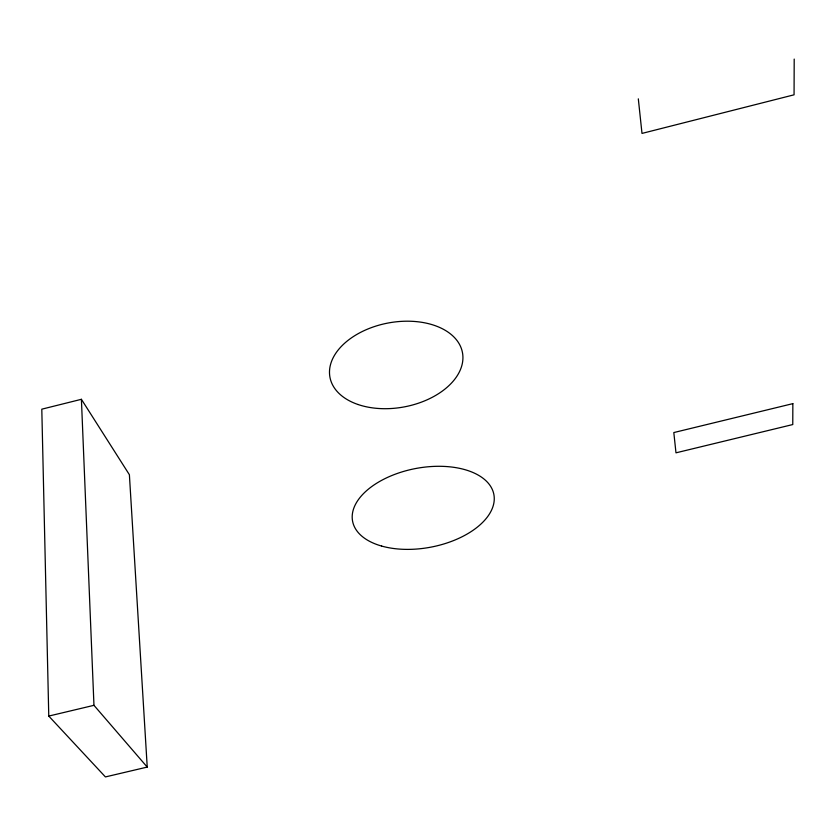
<?xml version="1.0" encoding="UTF-8"?>
<svg xmlns="http://www.w3.org/2000/svg" width="836" height="836" viewBox="0 0 836 836"><rect width="100%" height="100%" fill="white"/><g stroke="black" fill="none" stroke-linecap="round" stroke-linejoin="round"><path stroke-width="1.25" d="M794.2 59.074L794.064 94.813L641.996 133.415L638.317 98.847M81.406 399.305L41.8 409.18L48.77 716.076L105.42 776.926L147.23 767.082L129.392 474.723L81.406 399.305L93.966 705.323L147.23 767.082M48.77 716.076L93.966 705.323M792.852 403.642L792.768 424.552L675.979 452.83L673.816 432.557L792.852 403.642M358.007 404.499A67.392 42.709 -10.5 0 0 462.684 361.371A67.392 42.709 -10.5 0 0 367.965 328.956A67.392 42.709 -10.5 0 0 358.007 404.499M381.582 546.044A71.896 40.044 -10.7 0 0 493.888 502.885A71.896 40.044 -10.7 0 0 394.216 474.587A71.896 40.044 -10.7 0 0 381.582 546.044"/></g></svg>
